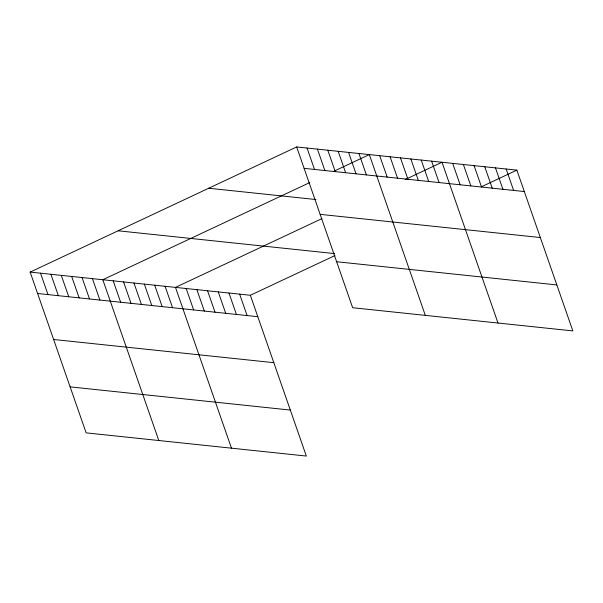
<?xml version="1.0" encoding="UTF-8"?>
<svg xmlns="http://www.w3.org/2000/svg" width="603" height="603" viewBox="0 0 603 603"><rect width="100%" height="100%" fill="white"/><g stroke="black" fill="none" stroke-linecap="round" stroke-linejoin="round"><path stroke-width="0.9" d="M30.15 272.089L250.343 295.274L306.332 456.056L86.139 432.864L30.15 272.089L296.668 146.944L516.861 170.136L572.85 330.911L352.657 307.726L296.668 146.944M309.859 182.521L102.812 279.739L158.8 440.514M334.152 171.116L369.33 154.602L425.319 315.377M321.919 218.633L175.481 287.39L231.469 448.172M405.141 179.558L441.999 162.252L497.988 323.027M250.343 295.274L334.944 255.551M481.684 186.651L516.861 170.136M304.123 168.358L524.316 191.543M208.721 188.242L315.98 199.54M320.14 214.351L540.333 237.537M118.098 230.791L334.725 253.607M336.64 261.732L556.833 284.925M37.605 293.495L257.798 316.688M53.622 339.489L273.815 362.674M70.121 386.87L290.314 410.063M506.166 169.006L513.62 190.42M495.47 167.883L502.925 189.297M484.774 166.76L492.229 188.166M474.079 165.629L481.533 187.043M463.383 164.506L470.845 185.912M452.687 163.375L460.149 184.789M431.612 161.159L439.074 182.566M421.233 160.066L428.688 181.473M410.854 158.973L418.309 180.38M400.475 157.88L407.93 179.287M390.096 156.788L397.55 178.194M379.709 155.695L387.171 177.101M358.951 153.509L366.405 174.915M348.572 152.416L356.026 173.822M338.193 151.323L345.647 172.729M327.813 150.222L335.268 171.636M317.427 149.129L324.889 170.543M307.048 148.037L314.502 169.451M239.647 294.151L247.102 315.557M228.952 293.02L236.406 314.434M218.256 291.897L225.71 313.304M207.56 290.767L215.015 312.181M196.864 289.644L204.327 311.058M186.169 288.52L193.631 309.927M165.094 286.297L172.556 307.711M154.715 285.204L162.169 306.618M144.336 284.111L151.79 305.525M133.956 283.018L141.411 304.432M123.577 281.925L131.032 303.339M113.191 280.832L120.653 302.239M92.432 278.646L99.887 300.053M82.053 277.553L89.508 298.96M71.674 276.46L79.129 297.867M61.295 275.367L68.75 296.774M50.908 274.275L58.37 295.681M40.529 273.182L47.984 294.588"/></g></svg>
